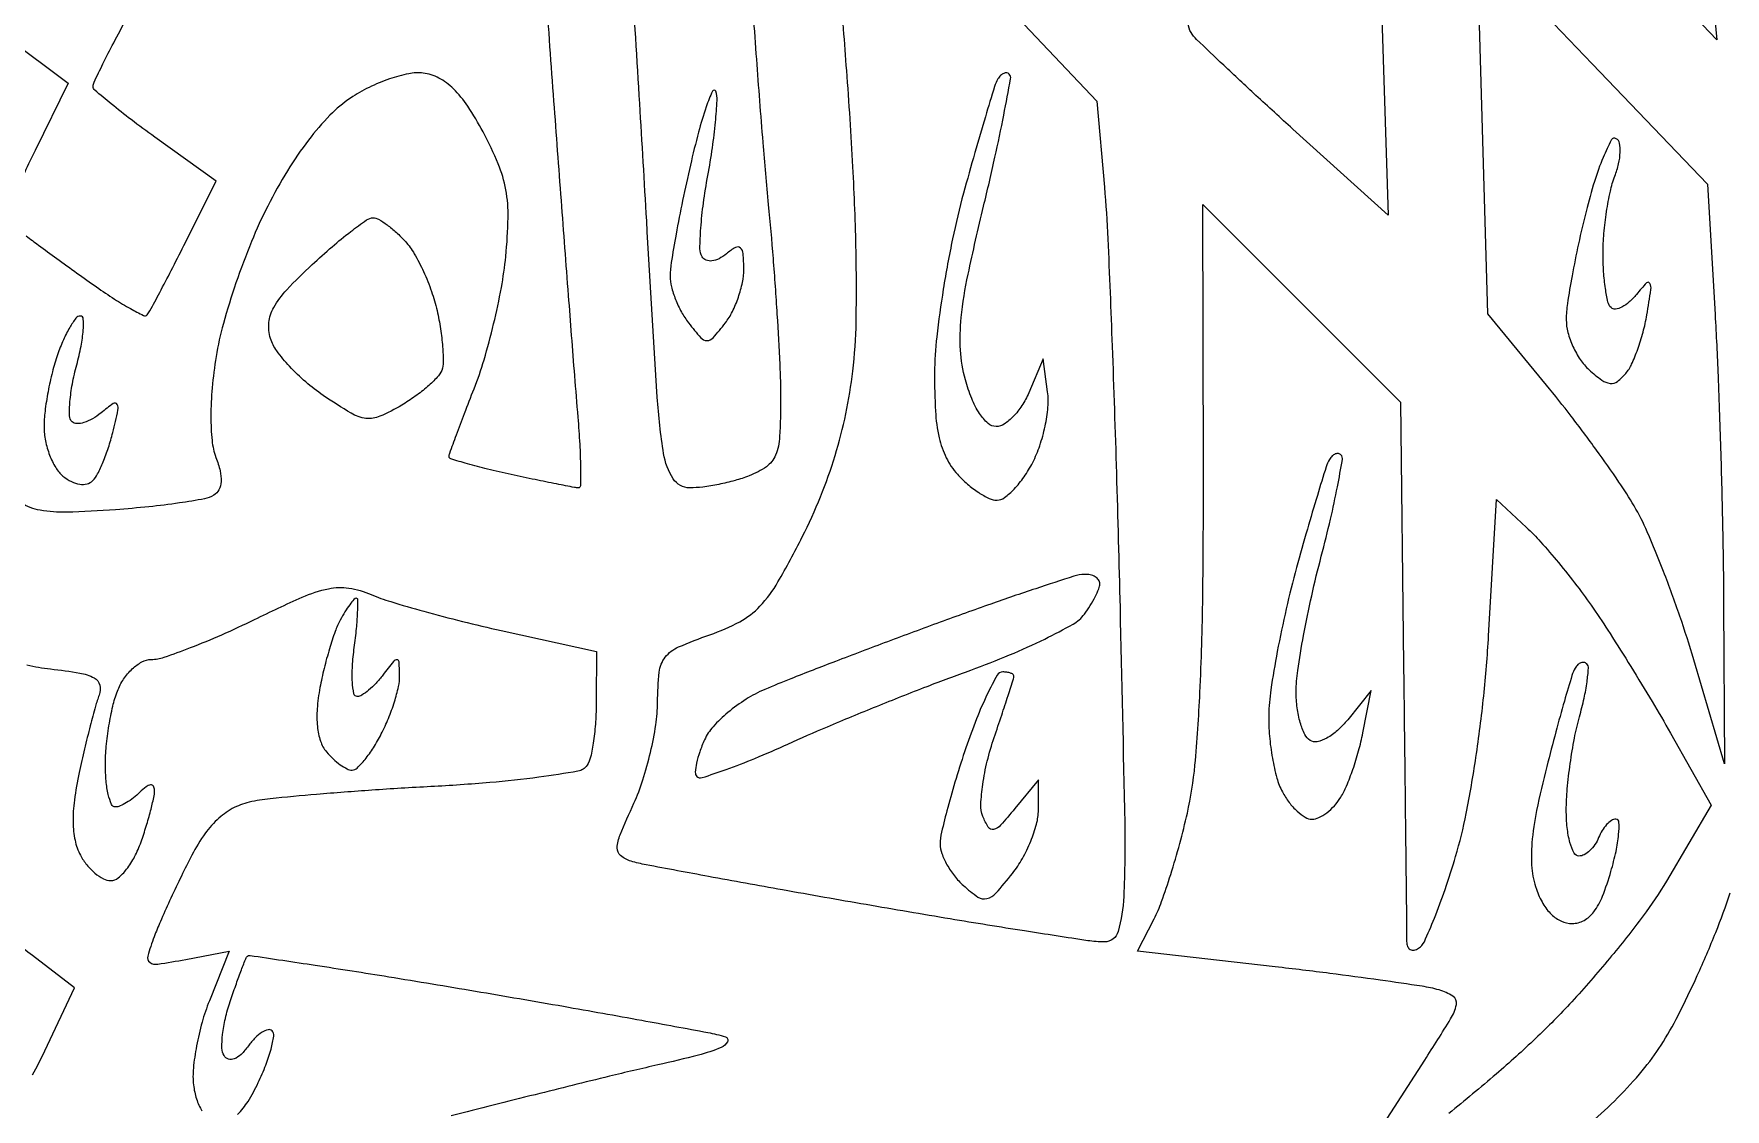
# Model space of a CAD drawing. Extents: x 3.4 to 43.8, y 4.7 to 62.8.
# Drawn here: x 18.12 to 29.77, y 26.77 to 34.18 of the extents above; entities that cross this region are included whole.
import ezdxf

# ---------------------------------------------------------------- set-up
doc = ezdxf.new("R2010")
doc.units = 0
doc.header["$MEASUREMENT"] = 0

msp = doc.modelspace()

# ---------------------------------------------------------------- linework, layer by layer
for points in [[(30.80401, 39.977087, 0.000018), (30.832429, 39.283819, 0.000011), (30.866352, 38.457467, 0.000011), (30.900219, 37.633302, 0.000018), (30.928448, 36.947348, -0.003392)], [(23.054657, 34.615495, 0.001615), (23.098035, 34.002967, 0.001632), (23.142431, 33.428966, 0.003828), (23.180286, 33.000457, -0.004266), (23.212718, 32.629638, -0.003828), (23.240115, 32.244674, -0.003839), (23.259405, 31.898805, -0.01201), (23.265, 31.665913, -0.012663), (23.258306, 31.401631, -0.083835), (23.229857, 31.273163, -0.143682), (23.167154, 31.194119, -0.062944), (23.047993, 31.130706, -0.024266), (22.950924, 31.099098, -0.016757), (22.838457, 31.072436, -0.016934), (22.728343, 31.054057, -0.032893), (22.639412, 31.0482, -0.256207), (22.524768, 31.111072, -0.102197), (22.458851, 31.284165, -0.024336), (22.415242, 31.673613, -0.001366), (22.342133, 32.88825, 0.000888), (22.294254, 33.696619, 0.000625), (22.237649, 34.605722, 0.00063)], [(24.5263, 34.686), (25.444409, 33.7131), (25.496814, 33.1209, -0.011252), (25.520253, 32.764991, -0.001561), (25.54995, 32.025462, -0.001787), (25.579254, 31.149413, -0.001514), (25.60411, 30.22335, -0.00106), (25.636309, 28.738849, -0.016594), (25.629398, 28.231396, -0.05588), (25.590833, 27.990044, -0.337144), (25.496134, 27.918, -0.037506), (25.381713, 27.926595, -0.001345), (24.946863, 27.993492, -0.00247), (24.433186, 28.076533, -0.001728), (23.854983, 28.174995, -0.001113), (23.278258, 28.27658, -0.001611), (22.769176, 28.369113, -0.000819), (22.337638, 28.449719, -0.026763), (22.234506, 28.474937, -0.097189), (22.162696, 28.512972, -0.238971), (22.138986, 28.565953, -0.086926), (22.159545, 28.657134, -0.007744), (22.253798, 28.873592, 0.029335), (22.315804, 29.034647, 0.019644), (22.368393, 29.224982, 0.019811), (22.404892, 29.414078, 0.036417), (22.417142, 29.570309, -0.025185), (22.428726, 29.777657, -0.139181), (22.470057, 29.880315, -0.126008), (22.561201, 29.951165, -0.019145), (22.77777, 30.035609, 0.039704), (22.983127, 30.125563, 0.08062), (23.122763, 30.232404, 0.058818), (23.246993, 30.399509, 0.013464), (23.414439, 30.7098, 0.021032), (23.540305, 30.987262, 0.021987), (23.640372, 31.270286, 0.022179), (23.71446, 31.558601, 0.022283), (23.76258, 31.8519, 0.025256), (23.785715, 32.193828, 0.009317), (23.784954, 32.677249, 0.008258), (23.763521, 33.2606, 0.005589), (23.720688, 33.9246, -0.00059), (23.677708, 34.501103, -0.000869)], [(21.646768, 34.467769, 0.001035), (21.700982, 33.7131, 0.000289), (21.7519, 33.029637, 0.000329), (21.801467, 32.37523, 0.000298), (21.844256, 31.819577, 0.001851), (21.867429, 31.53465, -0.007052), (21.880648, 31.348119, -0.01183), (21.88583, 31.191095, -0.005532), (21.885605, 31.061665, -0.41047), (21.871967, 31.0482, -0.047672), (21.845305, 31.050748, -0.001096), (21.72047, 31.075111, -0.002436), (21.574319, 31.104706, -0.001647), (21.407964, 31.13981, -0.006742), (21.244199, 31.177248, -0.010948), (21.106279, 31.213956, -0.004813), (20.9921, 31.248234, -0.328486), (20.9808, 31.263578, -0.08679), (20.984874, 31.286869, -0.001366), (21.031152, 31.414034, -0.003572), (21.08652, 31.561621, -0.002354), (21.152211, 31.730608, 0.022133), (21.221347, 31.931662, 0.012901), (21.287198, 32.178064, 0.012883), (21.340515, 32.428724, 0.021223), (21.371039, 32.64319, 0.019485), (21.387089, 32.910496, 0.050371), (21.371734, 33.102865, 0.053504), (21.318975, 33.281475, 0.024402), (21.214559, 33.5016, 0.023094), (21.108789, 33.6789, 0.05233), (21.00966, 33.799341, 0.070579), (20.909729, 33.873229, 0.094327), (20.802469, 33.907309, 0.080376), (20.702054, 33.903205, 0.032433), (20.569309, 33.867022, 0.031051), (20.428636, 33.808699, 0.034306), (20.301088, 33.735043, 0.052238), (20.159481, 33.616574, 0.02893), (20.012089, 33.445754, 0.025914), (19.86663, 33.234159, 0.020292), (19.730626, 32.990933, 0.020499), (19.618689, 32.745752, 0.014235), (19.511729, 32.460571, 0.014382), (19.424583, 32.180436, 0.028542), (19.374809, 31.953338, 0.016989), (19.347827, 31.738117, 0.022363), (19.338724, 31.540481, 0.024827), (19.346784, 31.373855, 0.066432), (19.373901, 31.258383, -0.033051), (19.402476, 31.165096, -0.072491), (19.408907, 31.090879, -0.102956), (19.393871, 31.035138, -0.138005), (19.358634, 30.996774, -0.094106), (19.294536, 30.972214, -0.008185), (19.12147, 30.943949, -0.010532), (18.912175, 30.917767, -0.00799), (18.681724, 30.897572, -0.009921), (18.344537, 30.880162, -0.053762), (18.162123, 30.893993, -0.088329), (18.030892, 30.943283, -0.054727)], [(18.06601, 32.785027, 0.004258), (18.150952, 32.721444, 0.001418), (18.276388, 32.629751, 0.001411), (18.415914, 32.528965, 0.001608), (18.550082, 32.433277, 0.010849), (18.674494, 32.349142, 0.017554), (18.784208, 32.283702, 0.011717), (18.875021, 32.236507, 0.334121), (18.899455, 32.241182, 0.060641), (18.918317, 32.267846, 0.001616), (18.986499, 32.395274, 0.003357), (19.06524, 32.546019, 0.002289), (19.15282, 32.718403), (19.375594, 33.161905), (18.951497, 33.466588, -0.006405), (18.788954, 33.58655, -0.009901), (18.651979, 33.694715, -0.004678), (18.539575, 33.788924, -0.21939), (18.5274, 33.815337, -0.111985), (18.534261, 33.845588, -0.002946), (18.594846, 33.970378, -0.006054), (18.669021, 34.116412, -0.004087), (18.757002, 34.281257)], [(17.933938, 34.15346), (18.355676, 33.838603), (18.128198, 33.374784, 0.006016), (17.984399, 33.072436, 0.081896)], [(31.165512, 30.310572, 0.000034), (31.193292, 29.629325, 0.000015), (31.229795, 28.73635, 0.000015), (31.26838, 27.793856, 0.000021), (31.303189, 26.9451, -0.001749)], [(27.424425, 26.668497), (27.703931, 27.102899, 0.004825), (27.882886, 27.387014, 0.088076), (27.922075, 27.486065, 0.304942), (27.89836, 27.543606, 0.079568), (27.802668, 27.587388, 0.029821), (27.686229, 27.612288, 0.002798), (27.396441, 27.654739, 0.003582), (27.049976, 27.700985, 0.002809), (26.673612, 27.746333), (25.725324, 27.855192), (25.839106, 28.076946, 0.032619), (25.89058, 28.195746, 0.009796), (25.953366, 28.382667, 0.009774), (26.01576, 28.595699, 0.010454), (26.068295, 28.8063, 0.033577), (26.120493, 29.137267, 0.010582), (26.15461, 29.63723, 0.008501), (26.174397, 30.297242, 0.0039), (26.178847, 31.158162), (26.173994, 33.002425), (26.855647, 32.320889), (27.5373, 31.639353), (27.55845, 29.828017, -0.000058), (27.566556, 29.126798, -0.00009), (27.573387, 28.520375, -0.000027), (27.579195, 27.993844, -0.002744), (27.5796, 27.920048, 0.094428), (27.585885, 27.887064, 0.172618), (27.603697, 27.866693, 0.173042), (27.630337, 27.862181, 0.094949), (27.661632, 27.874113, 0.149477), (27.70162, 27.919664, 0.01003), (27.770494, 28.080922, 0.013724), (27.844648, 28.280257, 0.009812), (27.917032, 28.506949, 0.023896), (27.990059, 28.803223, 0.011433), (28.056786, 29.189587, 0.010966), (28.110549, 29.613253, 0.011785), (28.144167, 30.028814), (28.197935, 30.968542), (28.405355, 30.775721, -0.023528), (28.502456, 30.676541, -0.009491), (28.625824, 30.532656, -0.009366), (28.753006, 30.372476, -0.011727), (28.864619, 30.219037, -0.008678), (28.981094, 30.044352, -0.00414), (29.125075, 29.81594, -0.004102), (29.2716, 29.57477, -0.005823), (29.397625, 29.357748), (29.678787, 28.860321), (29.369606, 28.33768, -0.02713), (29.209311, 28.097469, -0.012631), (28.977241, 27.803313, -0.012472), (28.717495, 27.50606, -0.017025), (28.468063, 27.25248, -0.01253), (28.196683, 27.007389, -0.007979), (27.869443, 26.735362, -0.008014)], [(18.071353, 29.827915, 0.029741), (18.232496, 29.799971, -0.013284), (18.434848, 29.771701, -0.081743), (18.534102, 29.73787, -0.208385), (18.572713, 29.688963, -0.157227), (18.568941, 29.619815, 0.023494), (18.543477, 29.542827, 0.005044), (18.507003, 29.407008, 0.005258), (18.467962, 29.248678, 0.004994), (18.431555, 29.08682, 0.01873), (18.39795, 28.895421, 0.037766), (18.388639, 28.742603, 0.048162), (18.402467, 28.618419, 0.071184), (18.43992, 28.515581, 0.047247), (18.484233, 28.448797, 0.048747), (18.539879, 28.392283, 0.053655), (18.597946, 28.353529, 0.120909), (18.649001, 28.341, 0.175345), (18.699893, 28.359414, 0.053147), (18.757959, 28.419262, 0.045996), (18.813465, 28.50545, 0.036217), (18.857524, 28.607424, 0.009403), (18.89308, 28.715944, 0.010538), (18.923118, 28.8217, 0.009897), (18.944958, 28.912569, 0.054072), (18.9504, 28.962744, 0.134675), (18.942589, 28.991219, 0.29815), (18.923243, 29.000703, 0.133921), (18.8917, 28.987738, 0.032302), (18.84888, 28.95012, -0.030136), (18.805039, 28.911268, -0.031128), (18.757301, 28.878421, -0.032763), (18.712589, 28.855432, -0.102712), (18.67968, 28.8486, -0.304845), (18.653424, 28.866248, -0.039618), (18.631881, 28.933962, -0.03526), (18.616895, 29.027819, -0.021964), (18.612, 29.139193, -0.023618), (18.618008, 29.26631, -0.016671), (18.636236, 29.40817, -0.016872), (18.662833, 29.54292, -0.03369), (18.694506, 29.646793, -0.05582), (18.737236, 29.729913, -0.057807), (18.796871, 29.800448, -0.064151), (18.863595, 29.848622, -0.122855), (18.927156, 29.865037, 0.0803), (19.015734, 29.880104, 0.010169), (19.198475, 29.94662, 0.011717), (19.41352, 30.035734, 0.009494), (19.639956, 30.141032, -0.008902), (19.968313, 30.294199, -0.052107), (20.149213, 30.353052, -0.091664), (20.289625, 30.356929, -0.062325), (20.443656, 30.312685, 0.027138), (20.5778, 30.263729, 0.006434), (20.80649, 30.197274, 0.006602), (21.071658, 30.127661, 0.00647), (21.34035, 30.064582), (21.996, 29.919585), (21.994705, 29.574442, -0.016316), (21.989645, 29.435451, -0.018664), (21.975532, 29.303224, -0.018105), (21.955461, 29.192844, -0.092934), (21.931255, 29.135813, -0.206305), (21.868694, 29.09508, -0.008597), (21.599509, 29.053555, -0.013124), (21.261545, 29.01636, -0.007608), (20.8539, 28.988534, 0.003695), (20.447876, 28.96401, 0.004478), (20.067496, 28.934788, 0.003808), (19.748026, 28.904913, 0.030589), (19.60238, 28.881107, 0.070921), (19.48642, 28.836825, 0.063287), (19.382392, 28.76053, 0.053634), (19.287158, 28.648476, 0.031391), (19.19734, 28.496754, 0.005668), (19.126827, 28.354578, 0.004618), (19.054469, 28.200815, 0.004667), (18.990466, 28.05798, 0.012153), (18.947896, 27.953713, 0.020263), (18.903301, 27.820396, 0.317893), (18.918168, 27.777456, 0.19566), (18.972083, 27.76452, 0.00862), (19.165918, 27.797435), (19.464665, 27.853481), (19.32812, 27.512222, 0.026817), (19.277859, 27.364032, 0.021898), (19.239752, 27.20097, 0.022434), (19.21798, 27.047502, 0.052653), (19.219038, 26.931855, 0.048349), (19.239641, 26.835651, 0.061726), (19.277484, 26.753332, 0.072951)], [(28.85111, 26.67265, 0.020948), (29.033597, 26.842723, 0.020829), (29.203679, 27.030103, 0.031649), (29.333582, 27.207477, 0.024411), (29.450174, 27.411095, 0.011228), (29.582813, 27.686548, 0.01109), (29.709662, 27.983154, 0.015078), (29.809961, 28.2564, 0.013131)], [(18.109797, 27.001551, 0.015973), (18.194322, 27.167962), (18.397766, 27.602324), (18.109076, 27.823612, -0.001158), (17.985777, 27.918578, -0.000939)], [(19.521925, 26.727847, 0.057216), (19.594576, 26.818984, 0.028918), (19.6652, 26.947988, 0.018496), (19.71734, 27.069249, 0.027155), (19.753266, 27.17958, 0.025698), (19.772246, 27.269017, 0.240251), (19.760455, 27.305345, 0.262238), (19.732751, 27.313086, 0.082003), (19.691631, 27.295502, 0.057856), (19.643938, 27.256672, 0.035145), (19.596939, 27.201058, -0.040032), (19.546638, 27.142701, -0.099963), (19.499777, 27.111991, -0.171645), (19.460268, 27.110375, -0.181484), (19.429627, 27.134066, -0.137339), (19.414687, 27.185901, -0.029961), (19.419591, 27.279624, -0.029079), (19.438748, 27.391018, -0.024321), (19.471573, 27.506432, -0.003374), (19.509876, 27.617364, -0.00485), (19.545405, 27.715026, -0.00266), (19.576619, 27.796974, -0.074292), (19.587902, 27.816793, -0.269611), (19.608917, 27.825143, -0.00036), (20.0585, 27.757564, -0.002803), (20.564505, 27.678228, -0.001706), (21.161593, 27.579085, -0.001317), (21.769065, 27.47444, -0.001872), (22.30846, 27.377975, -0.001043), (22.763709, 27.293816, -0.027447), (22.8843, 27.264336, -0.46476), (22.898842, 27.230511, -0.179711), (22.855975, 27.19049, -0.035764), (22.698417, 27.137584, -0.007739), (22.419, 27.0701, 0.00458), (22.086243, 26.991954, 0.00132), (21.573264, 26.865079, 0.001328), (20.995669, 26.718972, 0.001415)]]:
    msp.add_lwpolyline(points, format="xyb")
for points in [[(26.000859, 36.987172, -0.018506), (26.09493, 36.895869, -0.002303), (26.290977, 36.689067, -0.002713), (26.521421, 36.441044, -0.002244), (26.764304, 36.17438), (27.3681, 35.505459), (27.4104, 34.217226), (27.4527, 32.928992), (26.795816, 33.521472, -0.002544), (26.540825, 33.753826, -0.003703), (26.318531, 33.961528, -0.001872), (26.132077, 34.139677, -0.062795), (26.093449, 34.187543, -0.112909), (26.072876, 34.247861, -0.001371), (26.03096, 34.661035, -0.004009), (25.987499, 35.140795, -0.002602), (25.944588, 35.69609, -0.001357), (25.879473, 36.635502, -0.027518), (25.876199, 36.921019, -0.258612), (25.922028, 36.995819, -0.322654)], [(28.858866, 33.970509), (29.6523, 33.141246), (29.704987, 32.242773, -0.004848), (29.725659, 31.82017, -0.002423), (29.744036, 31.28516, -0.002405), (29.757714, 30.731085, -0.003545), (29.763934, 30.2445), (29.770194, 29.1447), (29.558216, 29.8638, 0.011017), (29.46245, 30.164109, 0.009816), (29.350012, 30.47179, 0.0099), (29.238006, 30.744437, 0.029792), (29.147109, 30.923754, 0.017788), (29.042802, 31.088549, 0.006929), (28.887495, 31.309006, 0.006849), (28.712611, 31.543265, 0.008446), (28.542944, 31.756603), (28.137907, 32.248597), (28.10167, 33.524185), (28.065433, 34.799773)], [(24.840269, 33.900331, 0.172813), (24.823432, 33.908322, 0.128401), (24.802932, 33.905129, 0.094905), (24.78163, 33.890582, 0.059922), (24.763052, 33.866779, 0.060511), (24.739869, 33.815161, 0.002155), (24.676099, 33.606756, 0.003952), (24.603621, 33.359128, 0.002754), (24.525583, 33.0786, 0.015073), (24.450338, 32.76525, 0.011476), (24.386241, 32.418091, 0.011634), (24.34117, 32.089609, 0.026522), (24.326152, 31.83986, 0.015273), (24.332335, 31.576974, 0.041999), (24.357833, 31.393394, 0.05878), (24.406381, 31.255881, 0.069642), (24.483662, 31.14191, 0.031276), (24.553567, 31.073672, 0.032973), (24.63027, 31.015979, 0.034958), (24.702574, 30.975622, 0.11024), (24.756439, 30.9636, 0.161753), (24.808405, 30.980863, 0.042765), (24.874674, 31.039804, 0.038799), (24.942648, 31.123719, 0.031514), (25.002205, 31.223017, 0.038413), (25.051294, 31.338975, 0.028715), (25.087825, 31.472921, 0.029325), (25.107642, 31.603855, 0.056942), (25.105299, 31.709467), (25.074243, 31.9365), (24.975415, 31.70385, -0.042554), (24.928307, 31.614835, -0.049014), (24.868684, 31.539541, -0.055669), (24.806127, 31.487713, -0.146189), (24.750855, 31.4712, -0.18616), (24.694432, 31.492961, -0.062838), (24.636054, 31.561008, -0.049405), (24.581961, 31.663695, -0.030777), (24.538532, 31.792769, -0.05075), (24.505004, 31.998407, -0.041162), (24.509937, 32.221902, -0.02631), (24.557131, 32.52011, -0.007001), (24.663869, 32.989571, 0.004456), (24.742547, 33.327646, 0.007106), (24.803107, 33.61814, 0.002347), (24.850303, 33.868094, 0.246659)], [(22.817784, 33.781881, 0.676947), (22.795634, 33.782931, 0.024368), (22.752194, 33.673937, 0.017785), (22.699417, 33.500236, 0.008465), (22.643311, 33.273399, 0.00515), (22.589818, 33.028723, 0.006156), (22.54464, 32.797104, 0.005359), (22.511102, 32.601258, 0.039742), (22.5036, 32.507019, 0.062473), (22.512648, 32.434889, 0.031551), (22.540877, 32.347559, 0.030752), (22.581919, 32.259746, 0.039822), (22.6305, 32.18532, 0.015336), (22.715012, 32.082624, 0.216165), (22.7574, 32.0634, 0.216165), (22.799788, 32.082624, 0.015336), (22.8843, 32.18532, 0.049941), (22.932915, 32.263191, 0.031967), (22.973923, 32.361721, 0.031996), (23.00198, 32.464491, 0.050678), (23.0112, 32.555228, 0.018742), (23.007172, 32.662658, 0.194078), (22.987963, 32.701591, 0.322949), (22.9542, 32.705125, 0.043096), (22.891832, 32.661851, -0.0519), (22.840586, 32.627612, -0.091759), (22.792192, 32.612519, -0.125885), (22.752086, 32.61781, -0.160256), (22.723693, 32.641696, -0.144292), (22.70884, 32.696005, -0.012958), (22.715338, 32.838553, -0.016012), (22.733275, 33.011268, -0.011823), (22.763734, 33.201035, 0.009888), (22.795203, 33.392353, 0.012616), (22.816246, 33.569834, 0.01059), (22.826876, 33.718019, 0.096217)], [(29.024556, 33.455125, 0.435589), (28.989786, 33.445575, 0.02177), (28.933934, 33.3262, 0.023603), (28.873904, 33.160143, 0.013398), (28.816289, 32.954283, 0.007879), (28.763886, 32.730821, 0.008343), (28.719611, 32.510026, 0.008032), (28.687734, 32.318764, 0.037289), (28.6794, 32.207175, 0.065119), (28.690884, 32.11937, 0.041998), (28.725539, 32.02265, 0.041722), (28.776338, 31.932131, 0.060182), (28.83647, 31.862878, 0.025256), (28.924624, 31.79085, 0.133661), (28.982262, 31.768573, 0.187749), (29.032474, 31.782368, 0.059767), (29.089767, 31.836679, 0.065191), (29.130131, 31.900699, 0.02188), (29.172085, 32.003177, 0.021346), (29.209083, 32.121884, 0.022849), (29.234868, 32.240663, 0.004815), (29.262794, 32.415438, 0.155281), (29.256042, 32.457467, 0.518934), (29.233133, 32.460837, 0.01831), (29.163555, 32.381965, -0.039159), (29.113505, 32.329781, -0.061623), (29.062493, 32.294515, -0.085184), (29.018364, 32.280289, -0.236066), (28.988285, 32.290315, -0.141863), (28.966787, 32.329337, -0.018859), (28.949381, 32.422864, -0.020604), (28.937229, 32.538088, -0.01597), (28.9332, 32.664193, -0.021574), (28.939145, 32.801915, -0.016317), (28.957102, 32.952206, -0.016579), (28.983305, 33.092461, -0.036383), (29.014567, 33.196998, 0.033936), (29.040493, 33.282172, 0.047273), (29.051066, 33.361103, 0.056819), (29.046395, 33.423392, 0.210235)], [(20.456812, 32.9094, -0.130929), (20.494967, 32.899235, -0.028007), (20.55295, 32.861514, -0.02747), (20.617137, 32.808789, -0.023161), (20.679102, 32.746385, -0.05286), (20.740717, 32.661869, -0.023622), (20.804, 32.539445, -0.023068), (20.859315, 32.402436, -0.02895), (20.89712, 32.27082, -0.01688), (20.921288, 32.143831, -0.019145), (20.935637, 32.020718, -0.018701), (20.939862, 31.916042, -0.092601), (20.929253, 31.858308, -0.097917), (20.899315, 31.810729, -0.024274), (20.832579, 31.746607, -0.023893), (20.747508, 31.679331, -0.021946), (20.654018, 31.61842, -0.029657), (20.503863, 31.541339, -0.135296), (20.407668, 31.527192, -0.104613), (20.3051, 31.562486, -0.014243), (20.112806, 31.685297, -0.029196), (19.991979, 31.778149, -0.027694), (19.880522, 31.886004, -0.028808), (19.792879, 31.992443, -0.081158), (19.749418, 32.078153, -0.103893), (19.738469, 32.186955, -0.102012), (19.772047, 32.291752, -0.061067), (19.86206, 32.413823, -0.015701), (20.036207, 32.586803, -0.010022), (20.174133, 32.710383, -0.014068), (20.302419, 32.814637, -0.010287), (20.412136, 32.895258, -0.154495)], [(18.439322, 32.2326, 0.234369), (18.408906, 32.217514, 0.029057), (18.366437, 32.154338, 0.029362), (18.322154, 32.068238, 0.020228), (18.281876, 31.966176, 0.022278), (18.246295, 31.847323, 0.01542), (18.216282, 31.710211, 0.015581), (18.195583, 31.576416, 0.030593), (18.189, 31.468935, 0.049916), (18.19864, 31.372616, 0.041981), (18.22733, 31.274109, 0.04385), (18.269464, 31.187981, 0.084063), (18.319485, 31.129824, 0.05343), (18.377466, 31.091341, 0.081951), (18.434649, 31.072665, 0.102188), (18.485328, 31.07528, 0.136275), (18.524999, 31.098315, 0.075554), (18.557995, 31.144241, 0.019607), (18.596294, 31.227098, 0.019483), (18.632975, 31.326106, 0.018769), (18.662346, 31.4289, 0.006379), (18.698495, 31.584672, 0.189883), (18.692167, 31.623874, 0.438113), (18.666095, 31.629421, 0.018237), (18.581688, 31.564894, -0.041184), (18.522767, 31.523989, -0.057433), (18.463961, 31.498444, -0.072383), (18.413955, 31.490859, -0.200478), (18.38169, 31.50411, -0.195046), (18.364412, 31.54496, -0.024424), (18.367742, 31.643004, -0.02581), (18.384118, 31.764117, -0.018709), (18.41428, 31.896866, 0.01693), (18.444018, 32.025625, 0.029677), (18.458602, 32.133978, 0.032204), (18.459403, 32.213582, 0.398391)], [(27.126621, 31.275579, 0.161922), (27.109016, 31.284397, 0.131407), (27.087942, 31.281897, 0.100006), (27.066368, 31.267803, 0.06413), (27.047856, 31.244179, 0.058142), (27.025028, 31.193119, 0.002281), (26.964294, 30.996582, 0.00402), (26.895211, 30.762614, 0.002826), (26.821087, 30.4983, 0.010532), (26.749542, 30.214199, 0.00978), (26.688094, 29.920256, 0.009813), (26.643702, 29.656738, 0.032193), (26.62909, 29.48089, 0.026521), (26.634065, 29.336684, 0.02228), (26.654207, 29.185068, 0.022865), (26.685183, 29.048056, 0.05589), (26.723464, 28.95214, 0.039499), (26.769642, 28.880151, 0.044316), (26.825, 28.819266, 0.049304), (26.880893, 28.777145, 0.137679), (26.927726, 28.764, 0.114135), (26.974177, 28.774743, 0.049284), (27.028544, 28.808305, 0.045292), (27.081789, 28.857125, 0.045019), (27.125492, 28.914827, 0.041349), (27.165702, 28.9929, 0.01574), (27.209035, 29.107512, 0.015462), (27.248532, 29.235616, 0.018288), (27.277622, 29.358977), (27.335558, 29.6523), (27.173087, 29.449783, -0.040371), (27.103431, 29.376026, -0.057092), (27.029935, 29.323642, -0.071969), (26.963283, 29.298442, -0.195267), (26.914408, 29.306726, -0.144177), (26.87733, 29.348088, -0.04115), (26.846461, 29.429552, -0.037755), (26.825285, 29.531664, -0.032262), (26.8182, 29.64136, -0.036671), (26.829071, 29.789385, -0.009057), (26.869033, 30.029777, -0.009219), (26.925006, 30.304091, -0.009113), (26.991249, 30.577217, 0.006299), (27.054858, 30.833179, 0.009878), (27.102398, 31.054893, 0.004409), (27.137055, 31.242526, 0.244513)], [(25.35885, 30.451723, 0.067521), (25.286261, 30.43887, 0.002542), (25.023226, 30.353108, 0.004547), (24.712814, 30.247008, 0.00318), (24.3648, 30.122017, 0.001836), (24.001238, 29.987309, 0.00191), (23.6434, 29.851665, 0.001837), (23.334776, 29.732023, 0.008333), (23.156371, 29.658655, 0.038969), (23.026819, 29.590429, 0.03344), (22.902237, 29.499695, 0.034838), (22.800039, 29.40139, 0.077062), (22.740778, 29.311204, 0.022975), (22.707329, 29.227842, 0.032356), (22.685898, 29.150691, 0.033669), (22.677147, 29.088119, 0.2176), (22.688006, 29.058994, 0.282039), (22.723714, 29.050422, 0.006964), (22.889824, 29.106971, 0.013019), (23.088009, 29.183404, 0.008242), (23.315098, 29.282268, -0.006962), (23.587502, 29.40169, -0.00374), (23.926642, 29.541796, -0.003723), (24.274671, 29.679528, -0.005827), (24.5763, 29.792284, 0.012417), (24.843194, 29.896084, 0.015483), (25.085354, 30.006182, 0.013766), (25.28093, 30.109299, 0.104357), (25.35885, 30.177737, 0.021032), (25.399328, 30.236894, 0.022803), (25.433536, 30.297704, 0.023061), (25.457881, 30.352115, 0.093923), (25.4646, 30.38757, 0.155156), (25.456411, 30.413324, 0.102806), (25.433536, 30.434642, 0.083662), (25.399285, 30.448257, 0.063045)], [(20.341226, 30.2868, 0.217456), (20.324985, 30.279386, 0.018631), (20.29562, 30.242853, 0.021937), (20.262834, 30.194508, 0.015166), (20.229886, 30.137193, 0.037628), (20.195054, 30.058387, 0.012573), (20.15589, 29.938525, 0.012433), (20.119037, 29.803158, 0.013874), (20.09042, 29.670965, 0.026931), (20.071221, 29.525917, 0.044882), (20.072693, 29.402804, 0.055013), (20.094143, 29.302938, 0.093076), (20.13557, 29.228373, 0.030913), (20.180892, 29.180162, 0.033736), (20.230577, 29.139404, 0.035918), (20.277407, 29.110836, 0.119554), (20.312186, 29.1024, 0.19664), (20.347738, 29.116944, 0.028969), (20.401, 29.17572, 0.029041), (20.458633, 29.256408, 0.021233), (20.513327, 29.351999, 0.022631), (20.562536, 29.458733, 0.020512), (20.603695, 29.573002, 0.021011), (20.632018, 29.678329, 0.059657), (20.639709, 29.753849, 0.011144), (20.635926, 29.848495, 0.385581), (20.621214, 29.862833, 0.237745), (20.597856, 29.852111, 0.006084), (20.524633, 29.75805, -0.02577), (20.476817, 29.701377, -0.030926), (20.426089, 29.65349, -0.032289), (20.379373, 29.619413, -0.142365), (20.346984, 29.61, -0.360861), (20.324092, 29.628995, -0.031727), (20.314226, 29.709405, -0.030154), (20.314403, 29.818653, -0.017855), (20.327111, 29.9484, 0.00852), (20.34227, 30.078165, 0.014392), (20.34998, 30.187395, 0.008145), (20.352223, 30.275702, 0.416884)], [(28.820938, 29.835062, 0.151121), (28.802522, 29.844777, 0.13406), (28.780861, 29.843017, 0.105515), (28.759051, 29.829408, 0.068821), (28.740669, 29.805979, 0.059157), (28.718877, 29.755792, 0.002771), (28.66666, 29.578181, 0.004542), (28.607632, 29.36598, 0.003245), (28.545278, 29.1275, 0.011538), (28.475418, 28.823911, 0.029584), (28.443093, 28.600901, 0.040939), (28.442577, 28.427011, 0.064917), (28.473367, 28.2815, 0.046695), (28.519081, 28.182215, 0.07046), (28.577781, 28.107434, 0.083974), (28.646031, 28.061037, 0.107788), (28.720017, 28.0449, 0.128189), (28.801974, 28.066263, 0.105667), (28.870066, 28.126048, 0.067097), (28.9297, 28.233738, 0.022481), (28.987559, 28.40445, 0.016985), (29.022455, 28.542349, 0.029965), (29.040464, 28.658382, 0.033027), (29.042849, 28.743428, 0.403129), (29.02148, 28.764, 0.146449), (28.991074, 28.754899, 0.059164), (28.957613, 28.726723, 0.051743), (28.92643, 28.68565, 0.04492), (28.902606, 28.6371, -0.055615), (28.877493, 28.588569, -0.05786), (28.842584, 28.547477, -0.064334), (28.803634, 28.519524, -0.12413), (28.766655, 28.5102, -0.283334), (28.732999, 28.530937, -0.049889), (28.70517, 28.603392, -0.041155), (28.686016, 28.705881, -0.026), (28.679872, 28.82745, -0.022163), (28.686517, 28.972413, -0.012559), (28.706729, 29.14703, -0.01252), (28.735992, 29.322338, -0.020106), (28.770639, 29.469883, 0.013617), (28.802328, 29.597376, 0.019879), (28.822661, 29.711292, 0.015881), (28.832453, 29.804098, 0.21805)], [(24.795567, 29.7792, 0.272457), (24.757661, 29.756888, 0.013942), (24.689319, 29.625267, 0.01902), (24.615148, 29.456004, 0.012321), (24.541767, 29.255173, 0.007389), (24.474008, 29.044299, 0.008887), (24.416784, 28.844054, 0.007787), (24.374343, 28.674309, 0.057421), (24.3648, 28.591485, 0.088026), (24.37613, 28.52763, 0.040179), (24.411679, 28.450424, 0.038152), (24.463322, 28.372976, 0.042744), (24.524388, 28.307399, 0.032721), (24.624961, 28.227695, 0.21444), (24.686735, 28.216311, 0.152491), (24.748682, 28.253688, 0.014686), (24.862788, 28.390296, 0.038683), (24.931237, 28.492705, 0.030833), (24.989074, 28.612372, 0.03176), (25.028902, 28.730548, 0.065486), (25.0416, 28.827081), (25.0416, 29.036545), (24.878685, 28.836822, -0.011669), (24.780683, 28.722244, -0.151808), (24.733112, 28.693821, -0.321592), (24.696567, 28.708632, -0.048076), (24.658716, 28.783633, -0.104216), (24.645205, 28.865468, -0.024746), (24.658186, 29.003826, -0.024398), (24.68941, 29.164608, -0.021953), (24.737031, 29.327454, 0.001953), (24.78891, 29.481683, 0.002975), (24.832635, 29.616037, 0.001081), (24.869337, 29.731997, 0.076238), (24.8724, 29.751971, 0.245521), (24.86694, 29.76242, 0.066893), (24.84983, 29.771201, 0.051531), (24.824997, 29.777216, 0.033673)]]:
    msp.add_lwpolyline(points, format="xyb", close=True)
msp.add_lwpolyline([(29.665438, 34.686), (29.716346, 34.1361), (28.872682, 35.022682)])

doc.saveas('drawing.dxf')
